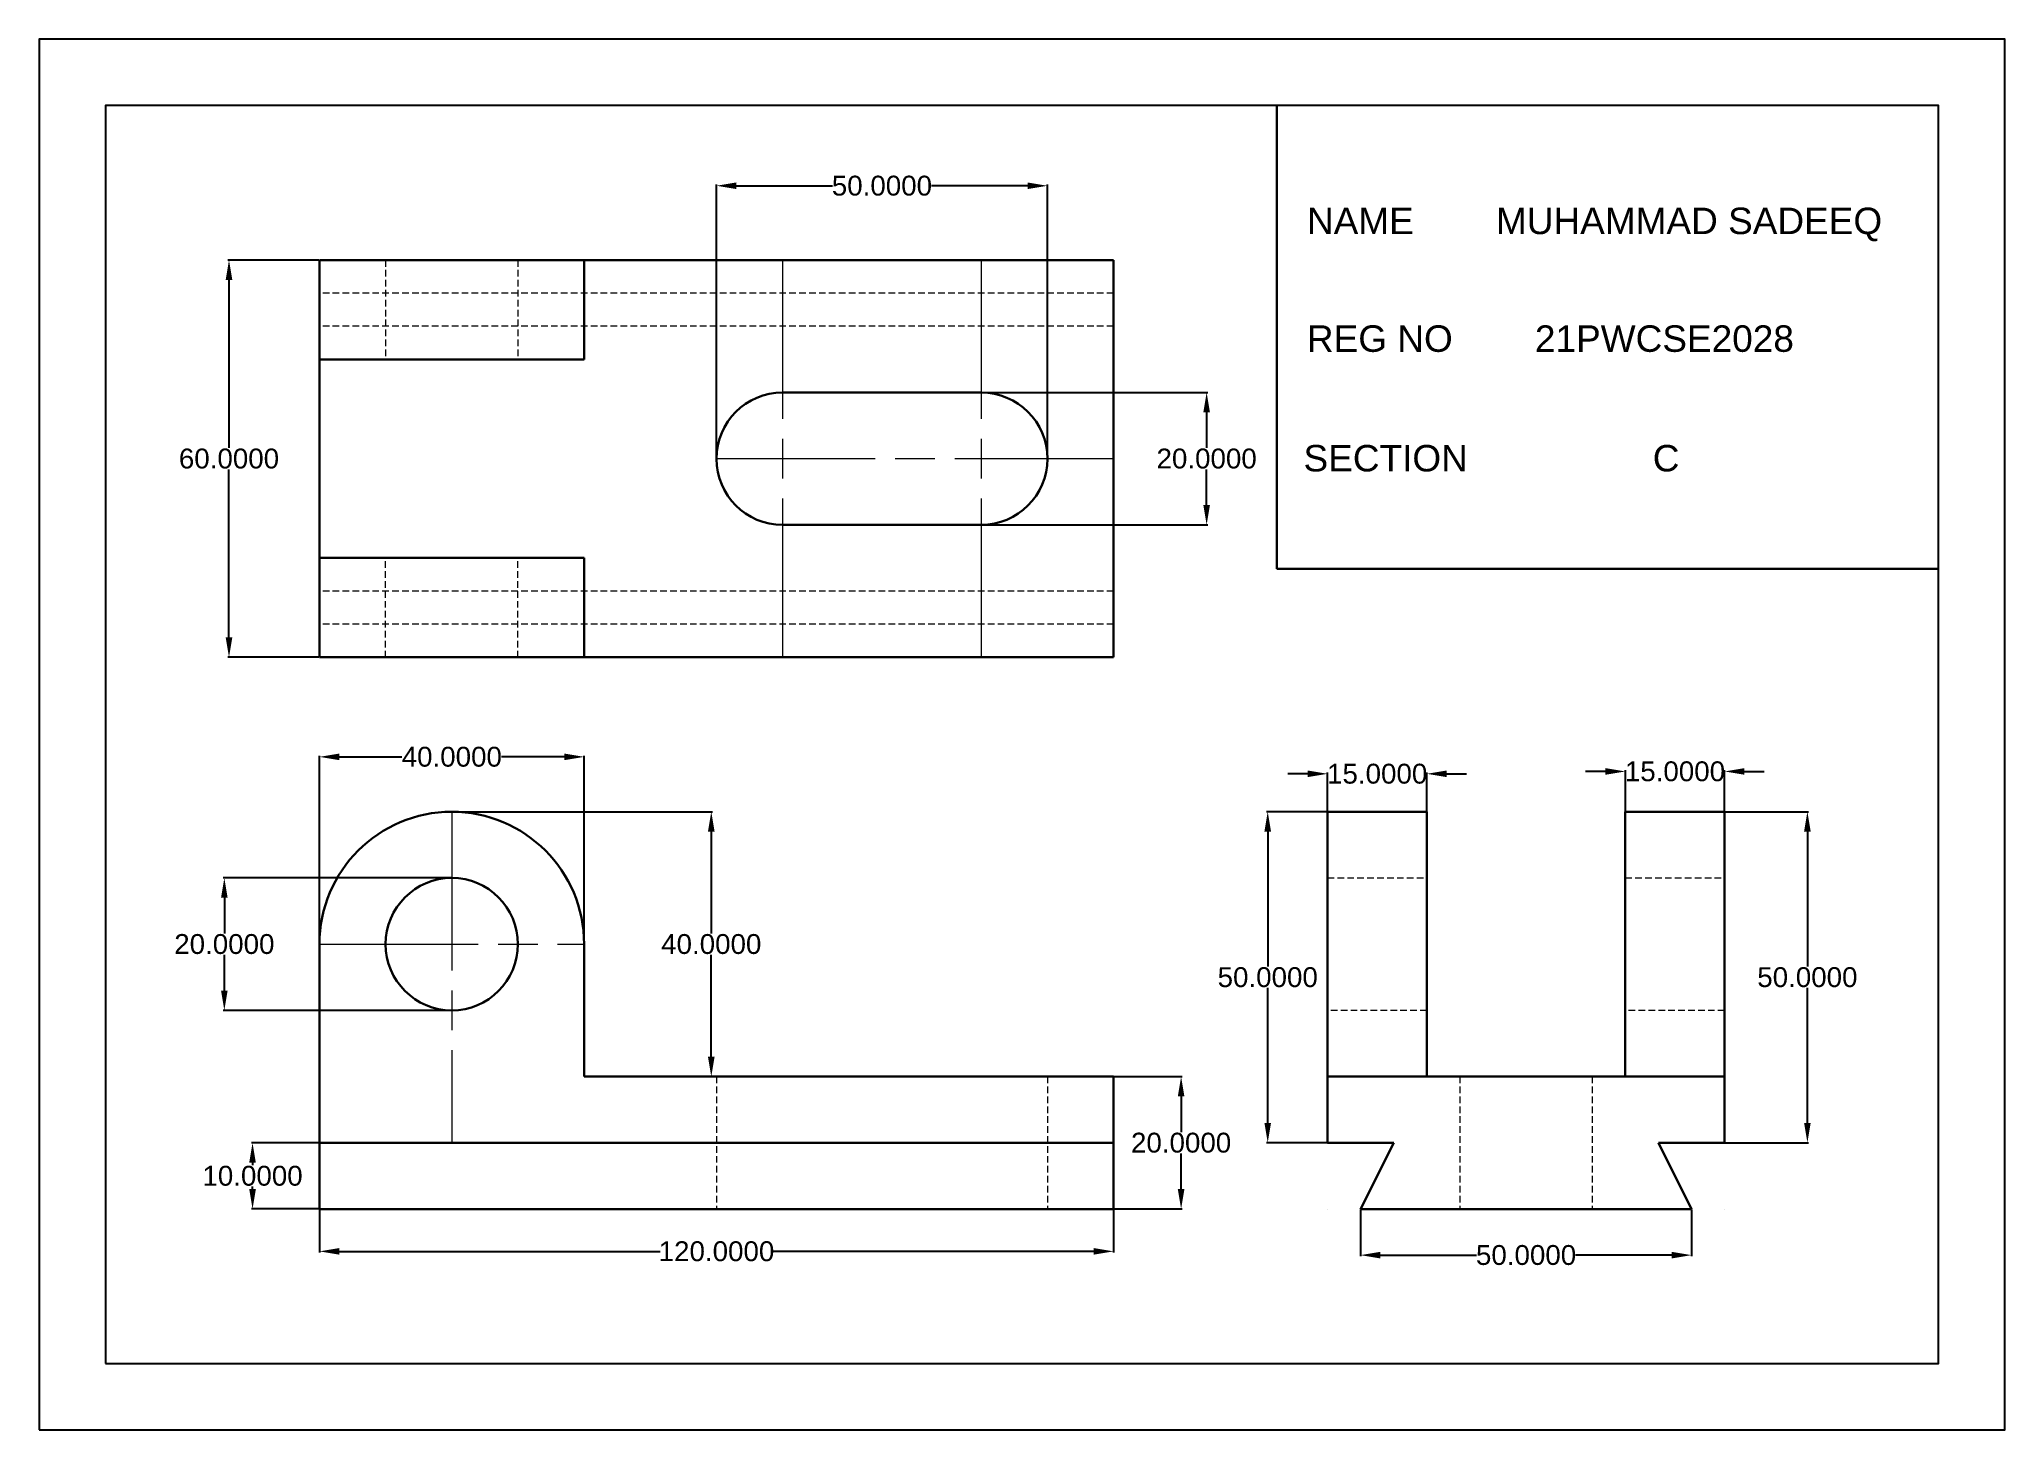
# Model space of a CAD drawing. Header units: inches. Extents: x 15 to 312, y 17 to 227.
import ezdxf

# ---------------------------------------------------------------- set-up
doc = ezdxf.new("R2010")
doc.units = ezdxf.units.IN
doc.header["$MEASUREMENT"] = 0
doc.linetypes.add('ACAD_ISO08W100', pattern=[36, 24, -3, 6, -3])
doc.linetypes.add('DASHEDX2', pattern=[1.5, 1, -0.5])
doc.layers.get('0').update_dxf_attribs({"color": 5})
for name, color, linetype, lineweight in [('center lines', 3, 'ACAD_ISO08W100', 15), ('fv sv tv', 1, 'Continuous', 30), ('hidden lines', 130, 'DASHEDX2', 15), ('text', 1, 'Continuous', 30)]:
    doc.layers.add(name, color=color, linetype=linetype, lineweight=lineweight)
doc.layers.add('dimension lines', color=250, linetype='Continuous')
doc.styles.get("Standard").update_dxf_attribs({"font": 'arial.ttf'})
doc.dimstyles.new('Annotative', dxfattribs={"dimscale": 0, "dimtxt": 3, "dimasz": 3, "dimexe": 0.18, "dimexo": 0.0625, "dimgap": 0.09, "dimtad": 0, "dimtih": 1, "dimtoh": 1, "dimdec": 4, "dimzin": 0, "dimdsep": 46, "dimtxsty": 'Standard', "dimcen": 0.09, "dimadec": 0, "dimazin": 0, "dimtfac": 1, "dimtdec": 4, "dimtofl": 0, "dimtmove": 0, "dimatfit": 3, "dimfxl": 1, "dimtolj": 1, "dimtzin": 0, "dimarcsym": 0})

# ---------------------------------------------------------------- blocks, each defined once
blk = doc.blocks.new('*D3')
at = {"layer": 'Defpoints', "color": 0, "transparency": 16777216}
for p in [(57.43, 50.77), (177.43, 50.77), (177.43, 44.37)]:
    blk.add_point(p, dxfattribs=at)
at = {"layer": 'dimension lines', "color": 0, "lineweight": -2, "transparency": 16777216}
for p, q in [((57.43, 50.71), (57.43, 44.19)), ((177.43, 50.71), (177.43, 44.19)), ((60.43, 44.37), (108.93, 44.37)), ((174.43, 44.37), (125.93, 44.37))]:
    blk.add_line(p, q, dxfattribs=at)
at = {"layer": 'dimension lines', "color": 0, "transparency": 16777216}
for points in [[(60.43, 44.87), (60.43, 43.87), (57.43, 44.37)], [(174.43, 44.87), (174.43, 43.87), (177.43, 44.37)]]:
    blk.add_solid(points, dxfattribs=at)
at = {"layer": 'dimension lines', "color": 0, "transparency": 16777216, "insert": (117.43, 44.37), "char_height": 3, "attachment_point": 5}
blk.add_mtext('\\A1;120.0000', dxfattribs=at)
blk = doc.blocks.new('*D4')
at = {"layer": 'Defpoints', "color": 0, "transparency": 16777216}
for p in [(177.43, 70.77), (177.43, 50.77), (187.64, 50.77)]:
    blk.add_point(p, dxfattribs=at)
at = {"layer": 'dimension lines', "color": 0, "lineweight": -2, "transparency": 16777216}
for p, q in [((177.49, 70.77), (187.82, 70.77)), ((187.64, 67.77), (187.64, 62.39)), ((187.64, 53.77), (187.64, 59.15)), ((177.49, 50.77), (187.82, 50.77))]:
    blk.add_line(p, q, dxfattribs=at)
at = {"layer": 'dimension lines', "color": 0, "transparency": 16777216}
for points in [[(187.14, 67.77), (188.14, 67.77), (187.64, 70.77)], [(187.14, 53.77), (188.14, 53.77), (187.64, 50.77)]]:
    blk.add_solid(points, dxfattribs=at)
at = {"layer": 'dimension lines', "color": 0, "transparency": 16777216, "insert": (187.64, 60.77), "char_height": 3, "attachment_point": 5}
blk.add_mtext('\\A1;20.0000', dxfattribs=at)
blk = doc.blocks.new('*D5')
at = {"layer": 'Defpoints', "color": 0, "transparency": 16777216}
for p in [(224.77, 116.5), (209.77, 110.77), (224.77, 110.77)]:
    blk.add_point(p, dxfattribs=at)
at = {"layer": 'dimension lines', "color": 0, "lineweight": -2, "transparency": 16777216}
for p, q in [((206.77, 116.5), (203.77, 116.5)), ((209.77, 110.83), (209.77, 116.68)), ((224.77, 110.83), (224.77, 116.68)), ((227.77, 116.5), (230.77, 116.5))]:
    blk.add_line(p, q, dxfattribs=at)
at = {"layer": 'dimension lines', "color": 0, "transparency": 16777216}
for points in [[(206.77, 117), (206.77, 116), (209.77, 116.5)], [(227.77, 117), (227.77, 116), (224.77, 116.5)]]:
    blk.add_solid(points, dxfattribs=at)
at = {"layer": 'dimension lines', "color": 0, "transparency": 16777216, "insert": (217.27, 116.5), "char_height": 3, "attachment_point": 5}
blk.add_mtext('\\A1;15.0000', dxfattribs=at)
blk = doc.blocks.new('*D6')
at = {"layer": 'Defpoints', "color": 0, "transparency": 16777216}
for p in [(269.77, 116.86), (254.77, 110.77), (269.77, 110.77)]:
    blk.add_point(p, dxfattribs=at)
at = {"layer": 'dimension lines', "color": 0, "lineweight": -2, "transparency": 16777216}
for p, q in [((251.77, 116.86), (248.77, 116.86)), ((254.77, 110.83), (254.77, 117.04)), ((269.77, 110.83), (269.77, 117.04)), ((272.77, 116.86), (275.77, 116.86))]:
    blk.add_line(p, q, dxfattribs=at)
at = {"layer": 'dimension lines', "color": 0, "transparency": 16777216}
for points in [[(251.77, 117.36), (251.77, 116.36), (254.77, 116.86)], [(272.77, 117.36), (272.77, 116.36), (269.77, 116.86)]]:
    blk.add_solid(points, dxfattribs=at)
at = {"layer": 'dimension lines', "color": 0, "transparency": 16777216, "insert": (262.27, 116.86), "char_height": 3, "attachment_point": 5}
blk.add_mtext('\\A1;15.0000', dxfattribs=at)
blk = doc.blocks.new('*D7')
at = {"layer": 'Defpoints', "color": 0, "transparency": 16777216}
for p in [(269.77, 110.77), (269.77, 60.77), (282.28, 60.77)]:
    blk.add_point(p, dxfattribs=at)
at = {"layer": 'dimension lines', "color": 0, "lineweight": -2, "transparency": 16777216}
for p, q in [((269.83, 110.77), (282.46, 110.77)), ((282.28, 107.77), (282.28, 87.39)), ((282.28, 63.77), (282.28, 84.15)), ((269.83, 60.77), (282.46, 60.77))]:
    blk.add_line(p, q, dxfattribs=at)
at = {"layer": 'dimension lines', "color": 0, "transparency": 16777216}
for points in [[(281.78, 107.77), (282.78, 107.77), (282.28, 110.77)], [(281.78, 63.77), (282.78, 63.77), (282.28, 60.77)]]:
    blk.add_solid(points, dxfattribs=at)
at = {"layer": 'dimension lines', "color": 0, "transparency": 16777216, "insert": (282.28, 85.77), "char_height": 3, "attachment_point": 5}
blk.add_mtext('\\A1;50.0000', dxfattribs=at)
blk = doc.blocks.new('*D8')
at = {"layer": 'Defpoints', "color": 0, "transparency": 16777216}
for p in [(209.77, 110.77), (200.73, 60.77), (209.77, 60.77)]:
    blk.add_point(p, dxfattribs=at)
at = {"layer": 'dimension lines', "color": 0, "lineweight": -2, "transparency": 16777216}
for p, q in [((209.7, 110.77), (200.55, 110.77)), ((200.73, 107.77), (200.73, 87.39)), ((200.73, 63.77), (200.73, 84.15)), ((209.7, 60.77), (200.55, 60.77))]:
    blk.add_line(p, q, dxfattribs=at)
at = {"layer": 'dimension lines', "color": 0, "transparency": 16777216}
for points in [[(200.23, 107.77), (201.23, 107.77), (200.73, 110.77)], [(200.23, 63.77), (201.23, 63.77), (200.73, 60.77)]]:
    blk.add_solid(points, dxfattribs=at)
at = {"layer": 'dimension lines', "color": 0, "transparency": 16777216, "insert": (200.73, 85.77), "char_height": 3, "attachment_point": 5}
blk.add_mtext('\\A1;50.0000', dxfattribs=at)
blk = doc.blocks.new('*D10')
at = {"layer": 'Defpoints', "color": 0, "transparency": 16777216}
for p in [(97.43, 119.06), (57.43, 90.77), (97.43, 90.77)]:
    blk.add_point(p, dxfattribs=at)
at = {"layer": 'dimension lines', "color": 0, "lineweight": -2, "transparency": 16777216}
for p, q in [((57.43, 90.83), (57.43, 119.24)), ((60.43, 119.06), (69.89, 119.06)), ((94.43, 119.06), (84.96, 119.06)), ((97.43, 90.83), (97.43, 119.24))]:
    blk.add_line(p, q, dxfattribs=at)
at = {"layer": 'dimension lines', "color": 0, "transparency": 16777216}
for points in [[(60.43, 119.56), (60.43, 118.56), (57.43, 119.06)], [(94.43, 119.56), (94.43, 118.56), (97.43, 119.06)]]:
    blk.add_solid(points, dxfattribs=at)
at = {"layer": 'dimension lines', "color": 0, "transparency": 16777216, "insert": (77.43, 119.06), "char_height": 3, "attachment_point": 5}
blk.add_mtext('\\A1;40.0000', dxfattribs=at)
blk = doc.blocks.new('*D11')
at = {"layer": 'Defpoints', "color": 0, "transparency": 16777216}
for p in [(77.43, 100.77), (43.06, 80.77), (77.43, 80.77)]:
    blk.add_point(p, dxfattribs=at)
at = {"layer": 'dimension lines', "color": 0, "lineweight": -2, "transparency": 16777216}
for p, q in [((77.36, 100.77), (42.88, 100.77)), ((43.06, 97.77), (43.06, 92.39)), ((43.06, 83.77), (43.06, 89.15)), ((77.36, 80.77), (42.88, 80.77))]:
    blk.add_line(p, q, dxfattribs=at)
at = {"layer": 'dimension lines', "color": 0, "transparency": 16777216}
for points in [[(42.56, 97.77), (43.56, 97.77), (43.06, 100.77)], [(42.56, 83.77), (43.56, 83.77), (43.06, 80.77)]]:
    blk.add_solid(points, dxfattribs=at)
at = {"layer": 'dimension lines', "color": 0, "transparency": 16777216, "insert": (43.06, 90.77), "char_height": 3, "attachment_point": 5}
blk.add_mtext('\\A1;20.0000', dxfattribs=at)
blk = doc.blocks.new('*D12')
at = {"layer": 'Defpoints', "color": 0, "transparency": 16777216}
for p in [(214.77, 50.77), (264.77, 50.77), (264.77, 43.8)]:
    blk.add_point(p, dxfattribs=at)
at = {"layer": 'dimension lines', "color": 0, "lineweight": -2, "transparency": 16777216}
for p, q in [((214.77, 50.71), (214.77, 43.62)), ((264.77, 50.71), (264.77, 43.62)), ((217.77, 43.8), (232.29, 43.8)), ((261.77, 43.8), (247.24, 43.8))]:
    blk.add_line(p, q, dxfattribs=at)
at = {"layer": 'dimension lines', "color": 0, "transparency": 16777216}
for points in [[(217.77, 44.3), (217.77, 43.3), (214.77, 43.8)], [(261.77, 44.3), (261.77, 43.3), (264.77, 43.8)]]:
    blk.add_solid(points, dxfattribs=at)
at = {"layer": 'dimension lines', "color": 0, "transparency": 16777216, "insert": (239.77, 43.8), "char_height": 3, "attachment_point": 5}
blk.add_mtext('\\A1;50.0000', dxfattribs=at)
blk = doc.blocks.new('*D13')
at = {"layer": 'Defpoints', "color": 0, "transparency": 16777216}
for p in [(167.43, 205.32), (117.43, 164.1), (167.43, 164.1)]:
    blk.add_point(p, dxfattribs=at)
at = {"layer": 'dimension lines', "color": 0, "lineweight": -2, "transparency": 16777216}
for p, q in [((117.43, 164.16), (117.43, 205.5)), ((120.43, 205.32), (134.95, 205.32)), ((164.43, 205.32), (149.9, 205.32)), ((167.43, 164.16), (167.43, 205.5))]:
    blk.add_line(p, q, dxfattribs=at)
at = {"layer": 'dimension lines', "color": 0, "transparency": 16777216}
for points in [[(120.43, 205.82), (120.43, 204.82), (117.43, 205.32)], [(164.43, 205.82), (164.43, 204.82), (167.43, 205.32)]]:
    blk.add_solid(points, dxfattribs=at)
at = {"layer": 'dimension lines', "color": 0, "transparency": 16777216, "insert": (142.43, 205.32), "char_height": 3, "attachment_point": 5}
blk.add_mtext('\\A1;50.0000', dxfattribs=at)
blk = doc.blocks.new('*D14')
at = {"layer": 'Defpoints', "color": 0, "transparency": 16777216}
for p in [(157.43, 174.1), (157.43, 154.1), (191.5, 154.1)]:
    blk.add_point(p, dxfattribs=at)
at = {"layer": 'dimension lines', "color": 0, "lineweight": -2, "transparency": 16777216}
for p, q in [((157.49, 174.1), (191.68, 174.1)), ((191.5, 171.1), (191.5, 165.72)), ((191.5, 157.1), (191.5, 162.48)), ((157.49, 154.1), (191.68, 154.1))]:
    blk.add_line(p, q, dxfattribs=at)
at = {"layer": 'dimension lines', "color": 0, "transparency": 16777216}
for points in [[(191, 171.1), (192, 171.1), (191.5, 174.1)], [(191, 157.1), (192, 157.1), (191.5, 154.1)]]:
    blk.add_solid(points, dxfattribs=at)
at = {"layer": 'dimension lines', "color": 0, "transparency": 16777216, "insert": (191.5, 164.1), "char_height": 3, "attachment_point": 5}
blk.add_mtext('\\A1;20.0000', dxfattribs=at)
blk = doc.blocks.new('*D15')
at = {"layer": 'Defpoints', "color": 0, "transparency": 16777216}
for p in [(57.43, 194.1), (43.76, 134.1), (57.43, 134.1)]:
    blk.add_point(p, dxfattribs=at)
at = {"layer": 'dimension lines', "color": 0, "lineweight": -2, "transparency": 16777216}
for p, q in [((57.36, 194.1), (43.58, 194.1)), ((43.76, 191.1), (43.76, 165.72)), ((43.76, 137.1), (43.76, 162.48)), ((57.36, 134.1), (43.58, 134.1))]:
    blk.add_line(p, q, dxfattribs=at)
at = {"layer": 'dimension lines', "color": 0, "transparency": 16777216}
for points in [[(43.26, 191.1), (44.26, 191.1), (43.76, 194.1)], [(43.26, 137.1), (44.26, 137.1), (43.76, 134.1)]]:
    blk.add_solid(points, dxfattribs=at)
at = {"layer": 'dimension lines', "color": 0, "transparency": 16777216, "insert": (43.76, 164.1), "char_height": 3, "attachment_point": 5}
blk.add_mtext('\\A1;60.0000', dxfattribs=at)
blk = doc.blocks.new('*D16')
at = {"layer": 'Defpoints', "color": 0, "transparency": 16777216}
for p in [(77.43, 110.77), (97.43, 70.77), (116.64, 70.77)]:
    blk.add_point(p, dxfattribs=at)
at = {"layer": 'dimension lines', "color": 0, "lineweight": -2, "transparency": 16777216}
for p, q in [((77.49, 110.77), (116.82, 110.77)), ((116.64, 107.77), (116.64, 92.39)), ((116.64, 73.77), (116.64, 89.15)), ((97.49, 70.77), (116.82, 70.77))]:
    blk.add_line(p, q, dxfattribs=at)
at = {"layer": 'dimension lines', "color": 0, "transparency": 16777216}
for points in [[(116.14, 107.77), (117.14, 107.77), (116.64, 110.77)], [(116.14, 73.77), (117.14, 73.77), (116.64, 70.77)]]:
    blk.add_solid(points, dxfattribs=at)
at = {"layer": 'dimension lines', "color": 0, "transparency": 16777216, "insert": (116.64, 90.77), "char_height": 3, "attachment_point": 5}
blk.add_mtext('\\A1;40.0000', dxfattribs=at)
blk = doc.blocks.new('*D17')
at = {"layer": 'Defpoints', "color": 0, "transparency": 16777216}
for p in [(57.43, 60.77), (47.32, 50.77), (57.43, 50.77)]:
    blk.add_point(p, dxfattribs=at)
at = {"layer": 'dimension lines', "color": 0, "lineweight": -2, "transparency": 16777216}
for p, q in [((57.36, 60.77), (47.14, 60.77)), ((47.32, 57.77), (47.32, 57.39)), ((47.32, 53.77), (47.32, 54.15)), ((57.36, 50.77), (47.14, 50.77))]:
    blk.add_line(p, q, dxfattribs=at)
at = {"layer": 'dimension lines', "color": 0, "transparency": 16777216}
for points in [[(46.82, 57.77), (47.82, 57.77), (47.32, 60.77)], [(46.82, 53.77), (47.82, 53.77), (47.32, 50.77)]]:
    blk.add_solid(points, dxfattribs=at)
at = {"layer": 'dimension lines', "color": 0, "transparency": 16777216, "insert": (47.32, 55.77), "char_height": 3, "attachment_point": 5}
blk.add_mtext('\\A1;10.0000', dxfattribs=at)

msp = doc.modelspace()

# ---------------------------------------------------------------- linework, layer by layer
for points in [[(15.09668, 17.43832), (312.09668, 17.43832), (312.09668, 227.43832), (15.09668, 227.43832)], [(25.09668, 27.43832), (302.09668, 27.43832), (302.09668, 217.43832), (25.09668, 217.43832)]]:
    msp.add_lwpolyline(points, close=True)
at = {"layer": 'center lines'}
for p, q in [((127.42668, 194.09832), (127.42668, 134.09832)), ((157.42668, 194.09832), (157.42668, 134.09832)), ((177.42668, 164.09832), (117.42668, 164.09832)), ((77.42668, 110.76832), (77.42668, 60.76832)), ((57.42668, 90.76832), (97.42668, 90.76832))]:
    msp.add_line(p, q, dxfattribs=at)
at = {"layer": 'fv sv tv'}
for p, q in [((202.09668, 217.43832), (202.09668, 147.43832)), ((97.42668, 194.09832), (57.42668, 194.09832)), ((57.42668, 194.09832), (57.42668, 134.09832)), ((177.42668, 194.09832), (97.42668, 194.09832)), ((97.42668, 194.09832), (97.42668, 179.09832)), ((177.42668, 194.09832), (177.42668, 134.09832)), ((97.42668, 179.09832), (57.42668, 179.09832)), ((157.42668, 174.09832), (127.42668, 174.09832)), ((127.42668, 154.09832), (157.42668, 154.09832)), ((97.42668, 149.09832), (57.42668, 149.09832)), ((97.42668, 134.09832), (97.42668, 149.09832)), ((202.09668, 147.43832), (302.09668, 147.43832)), ((57.42668, 134.09832), (97.42668, 134.09832)), ((97.42668, 134.09832), (177.42668, 134.09832)), ((209.76668, 110.76832), (224.76668, 110.76832)), ((209.76668, 70.76832), (209.76668, 110.76832)), ((224.76668, 110.76832), (224.76668, 70.76832)), ((269.76668, 110.76832), (254.76668, 110.76832)), ((254.76668, 110.76832), (254.76668, 70.76832)), ((269.76668, 70.76832), (269.76668, 110.76832)), ((57.42668, 70.76832), (57.42668, 90.76832)), ((97.42668, 70.76832), (97.42668, 90.76832)), ((57.42668, 60.76832), (57.42668, 70.76832)), ((177.42668, 70.76832), (97.42668, 70.76832)), ((177.42668, 60.76832), (177.42668, 70.76832)), ((269.76668, 70.76832), (209.76668, 70.76832)), ((209.76668, 70.76832), (209.76668, 60.76832)), ((269.76668, 60.76832), (269.76668, 70.76832)), ((177.42668, 60.76832), (57.42668, 60.76832)), ((57.42668, 60.76832), (57.42668, 50.76832)), ((177.42668, 50.76832), (177.42668, 60.76832)), ((209.76668, 60.76832), (219.76668, 60.76832)), ((214.76668, 50.76832), (219.76668, 60.76832)), ((259.76668, 60.76832), (269.76668, 60.76832)), ((264.76668, 50.76832), (259.76668, 60.76832)), ((57.42668, 50.76832), (177.42668, 50.76832)), ((209.76668, 50.76832), (209.76668, 50.76832)), ((214.76668, 50.76832), (264.76668, 50.76832)), ((269.76668, 50.76832), (269.76668, 50.76832))]:
    msp.add_line(p, q, dxfattribs=at)
msp.add_circle((77.42668, 90.76832), 10, dxfattribs=at)
for centre, radius, start, end in [((127.42668, 164.09832), 10, 90, 270), ((157.42668, 164.09832), 10, 270, 90), ((77.42668, 90.76832), 20, 0, 180)]:
    msp.add_arc(centre, radius, start, end, dxfattribs=at)
at = {"layer": 'hidden lines'}
for p, q in [((67.42668, 194.09832), (67.42668, 179.09832)), ((87.42668, 194.09832), (87.42668, 179.09832)), ((177.42668, 189.09832), (57.42668, 189.09832)), ((177.42668, 184.09832), (57.42668, 184.09832)), ((67.42668, 134.09832), (67.42668, 149.09832)), ((87.42668, 134.09832), (87.42668, 149.09832)), ((177.42668, 144.09832), (57.42668, 144.09832)), ((177.42668, 139.09832), (57.42668, 139.09832)), ((209.76668, 100.76832), (224.76668, 100.76832)), ((254.76668, 100.76832), (269.76668, 100.76832)), ((224.76668, 80.76832), (209.76668, 80.76832)), ((269.76668, 80.76832), (254.76668, 80.76832)), ((117.42668, 70.76832), (117.42668, 50.76832)), ((167.42668, 70.76832), (167.42668, 50.76832)), ((229.76668, 70.76832), (229.76668, 50.76832)), ((249.76668, 70.76832), (249.76668, 50.76832))]:
    msp.add_line(p, q, dxfattribs=at)

# ---------------------------------------------------------------- texts
at = {"layer": 'text'}
for s, p in [('NAME        MUHAMMAD SADEEQ', (206.65999, 198.01749)), ('REG NO        21PWCSE2028', (206.64921, 180.23627)), ('SECTION                  C', (206.13559, 162.17322))]:
    msp.add_text(s, height=4, dxfattribs=at).set_placement(p)

# ---------------------------------------------------------------- dimensions: what is measured, and where the dimension line sits
at = {"layer": 'dimension lines'}
for base, p1, p2, picture, middle in [((167.42668, 205.31835), (117.42668, 164.09832), (167.42668, 164.09832), '*D13', (142.42668, 205.31835)), ((97.42668, 119.05767), (57.42668, 90.76832), (97.42668, 90.76832), '*D10', (77.42668, 119.05767)), ((269.76668, 116.86413), (254.76668, 110.76832), (269.76668, 110.76832), '*D6', (262.26668, 116.86413)), ((224.76668, 116.50467), (209.76668, 110.76832), (224.76668, 110.76832), '*D5', (217.26668, 116.50467)), ((177.42668, 44.37332), (57.42668, 50.76832), (177.42668, 50.76832), '*D3', (117.42668, 44.37332)), ((264.76668, 43.80373), (214.76668, 50.76832), (264.76668, 50.76832), '*D12', (239.76668, 43.80373))]:
    dim = msp.add_linear_dim(base=base, p1=p1, p2=p2, dimstyle='Annotative', dxfattribs=at)
    dim.commit()
    dim.dimension.update_dxf_attribs({"geometry": picture, "text_midpoint": middle})
for base, p1, p2, picture, middle in [((43.76129, 134.09832), (57.42668, 194.09832), (57.42668, 134.09832), '*D15', (43.76129, 164.09832)), ((191.50319, 154.09832), (157.42668, 174.09832), (157.42668, 154.09832), '*D14', (191.50319, 164.09832)), ((116.6415, 70.76832), (77.42668, 110.76832), (97.42668, 70.76832), '*D16', (116.6415, 90.76832)), ((200.73087, 60.76832), (209.76668, 110.76832), (209.76668, 60.76832), '*D8', (200.73087, 85.76832)), ((282.2754, 60.76832), (269.76668, 110.76832), (269.76668, 60.76832), '*D7', (282.2754, 85.76832)), ((43.06494, 80.76832), (77.42668, 100.76832), (77.42668, 80.76832), '*D11', (43.06494, 90.76832)), ((187.63642, 50.76832), (177.42668, 70.76832), (177.42668, 50.76832), '*D4', (187.63642, 60.76832)), ((47.32264, 50.76832), (57.42668, 60.76832), (57.42668, 50.76832), '*D17', (47.32264, 55.76832))]:
    dim = msp.add_linear_dim(base=base, p1=p1, p2=p2, angle=90, dimstyle='Annotative', dxfattribs=at)
    dim.commit()
    dim.dimension.update_dxf_attribs({"geometry": picture, "text_midpoint": middle})

doc.saveas('drawing.dxf')
